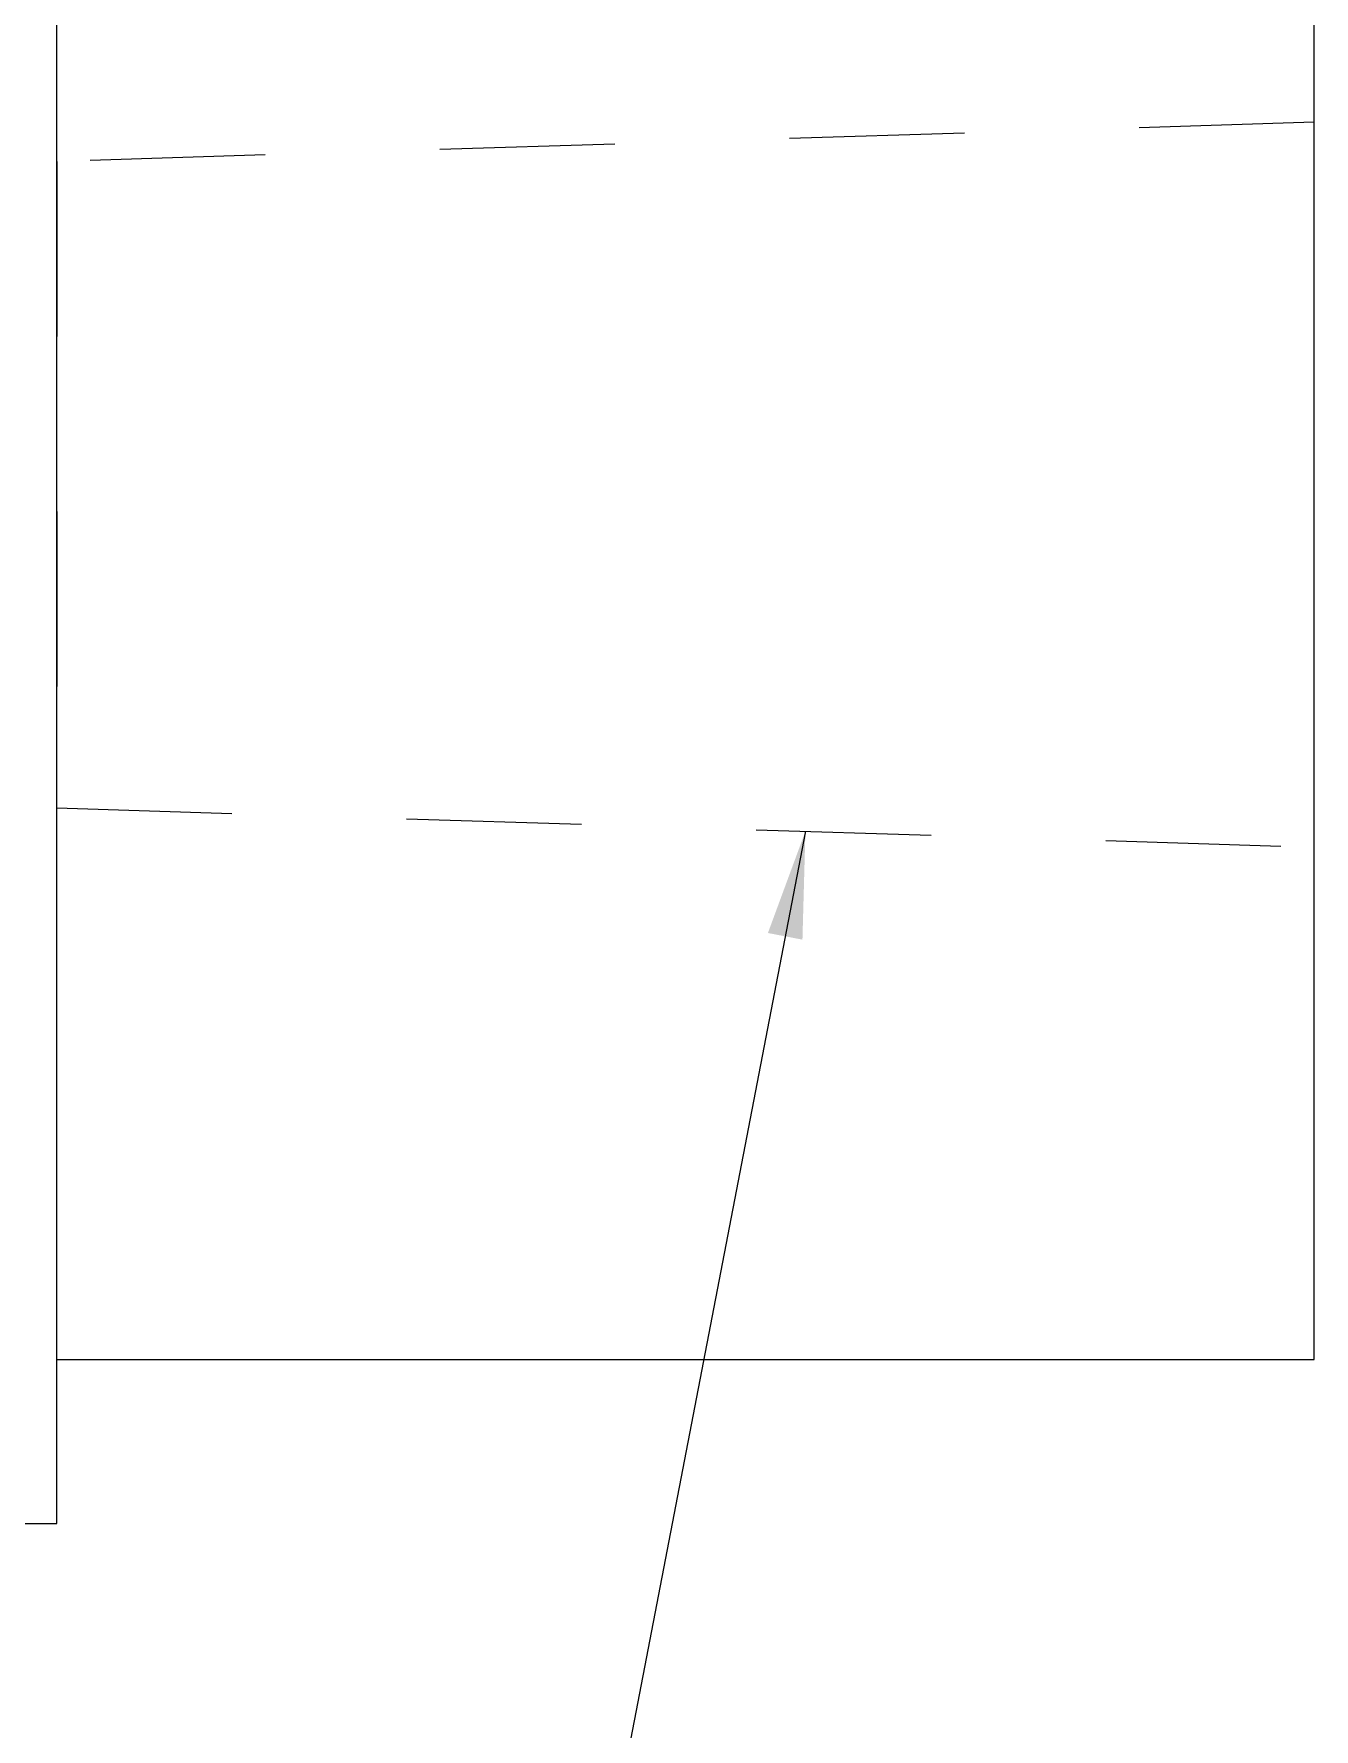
# Model space of a CAD drawing. Header units: inches. Extents: x 0.13 to 5.42, y 0.13 to 4.16.
# Drawn here: x 3.777 to 4.509, y 1.051 to 2.02 of the extents above; entities that cross this region are included whole.
import ezdxf

# ---------------------------------------------------------------- set-up
doc = ezdxf.new("R2010")
doc.units = ezdxf.units.IN
doc.header["$LTSCALE"] = 0.50402
doc.header["$MEASUREMENT"] = 0
doc.linetypes.add('SLD-Dashed', pattern=[0.075, 0.05, -0.025])
doc.linetypes.add('SLD-Solid', pattern=[0])
doc.layers.add('HIDDENLINES', color=8, linetype='SLD-Dashed')
doc.styles.get("Standard").update_dxf_attribs({"font": 'ARIAL.TTF'})
doc.dimstyles.new('SLDDIMSTYLE1', dxfattribs={"dimtxt": 0.18, "dimasz": 0.061157, "dimexe": 0, "dimexo": 0.0625, "dimgap": 0, "dimtad": 0, "dimtih": 1, "dimtoh": 1, "dimdec": 0, "dimrnd": 1e-09, "dimzin": 0, "dimdsep": 46, "dimtxsty": 'Standard', "dimsah": 1, "dimcen": 0.09, "dimadec": 0, "dimazin": 0, "dimtfac": 0.061157, "dimtdec": 0, "dimtofl": 0, "dimtmove": 0, "dimatfit": 3, "dimfxl": 0, "dimfrac": 2, "dimtolj": 1, "dimtzin": 0, "dimarcsym": 0})

msp = doc.modelspace()

# ---------------------------------------------------------------- linework, layer by layer
at = {"color": 7, "linetype": 'SLD-Solid', "lineweight": 25}
for p, q in [((3.7903592, 1.1686999), (3.7903592, 2.3561999)), ((4.5091092, 1.2624499), (4.5091092, 2.2624499)), ((3.7903592, 1.2624499), (4.5091092, 1.2624499)), ((3.7495502, 1.1686999), (3.7903592, 1.1686999))]:
    msp.add_line(p, q, dxfattribs=at)
at = {"layer": 'HIDDENLINES'}
for p, q in [((4.5091092, 1.9695715), (3.7903592, 1.9471931)), ((3.7903592, 1.9471931), (3.7903592, 1.5777066)), ((3.7903592, 1.5777066), (4.5091092, 1.5553283))]:
    msp.add_line(p, q, dxfattribs=at)

# ---------------------------------------------------------------- leaders
at = {"color": 7, "linetype": 'Continuous', "lineweight": 0}
msp.add_leader([(4.2183041, 1.5643825), (4.0933887, 0.9161009), (4.0303862, 0.9161009)], dimstyle='SLDDIMSTYLE1', dxfattribs=at)

doc.saveas('drawing.dxf')
